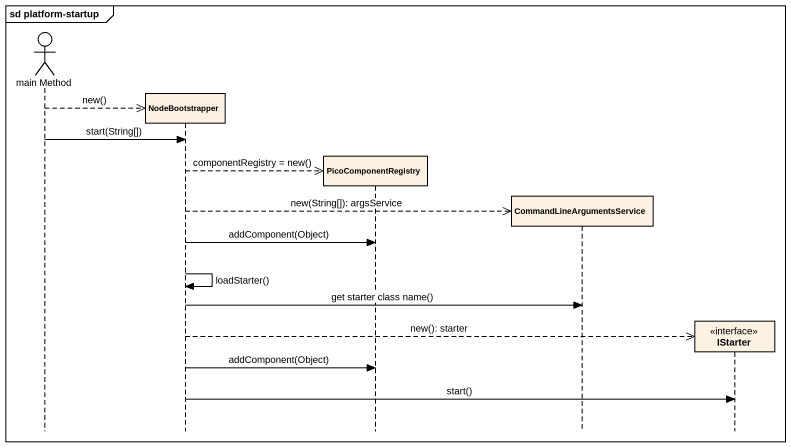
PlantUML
@startuml
mainframe sd platform-startup
hide footbox
actor "main Method" as main_Method
participant NodeBootstrapper
participant PicoComponentRegistry
participant CommandLineArgumentsService
participant IStarter <<interface>>

main_Method -->> NodeBootstrapper ** : new()
main_Method -> NodeBootstrapper : start(String[])
NodeBootstrapper -->> PicoComponentRegistry ** : componentRegistry = new()
NodeBootstrapper -->> CommandLineArgumentsService ** : new(String[]): argsService
NodeBootstrapper -> PicoComponentRegistry : addComponent(Object)
NodeBootstrapper -> NodeBootstrapper : loadStarter()
NodeBootstrapper -> CommandLineArgumentsService : get starter class name()
NodeBootstrapper -->> IStarter ** : new(): starter
NodeBootstrapper -> PicoComponentRegistry : addComponent(Object)
NodeBootstrapper -> IStarter : start()
@enduml
